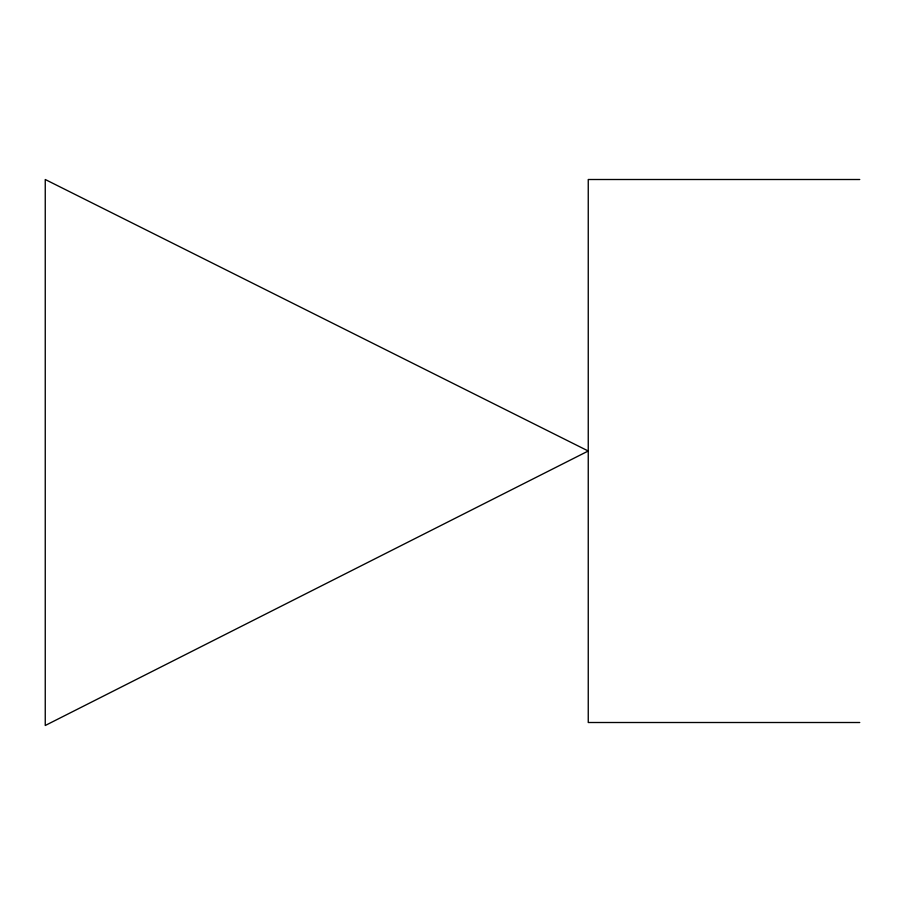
<?xml version="1.0" encoding="UTF-8"?>
<svg xmlns="http://www.w3.org/2000/svg" width="905" height="905" viewBox="0 0 905 905"><rect width="100%" height="100%" fill="white"/><g stroke="black" fill="none" stroke-linecap="round" stroke-linejoin="round"><path stroke-width="1.36" d="M859.75 179.507L588.25 179.507L588.25 722.507L859.75 722.507M588.25 451.007L45.25 725.493L45.25 179.507L588.25 451.007"/></g></svg>
